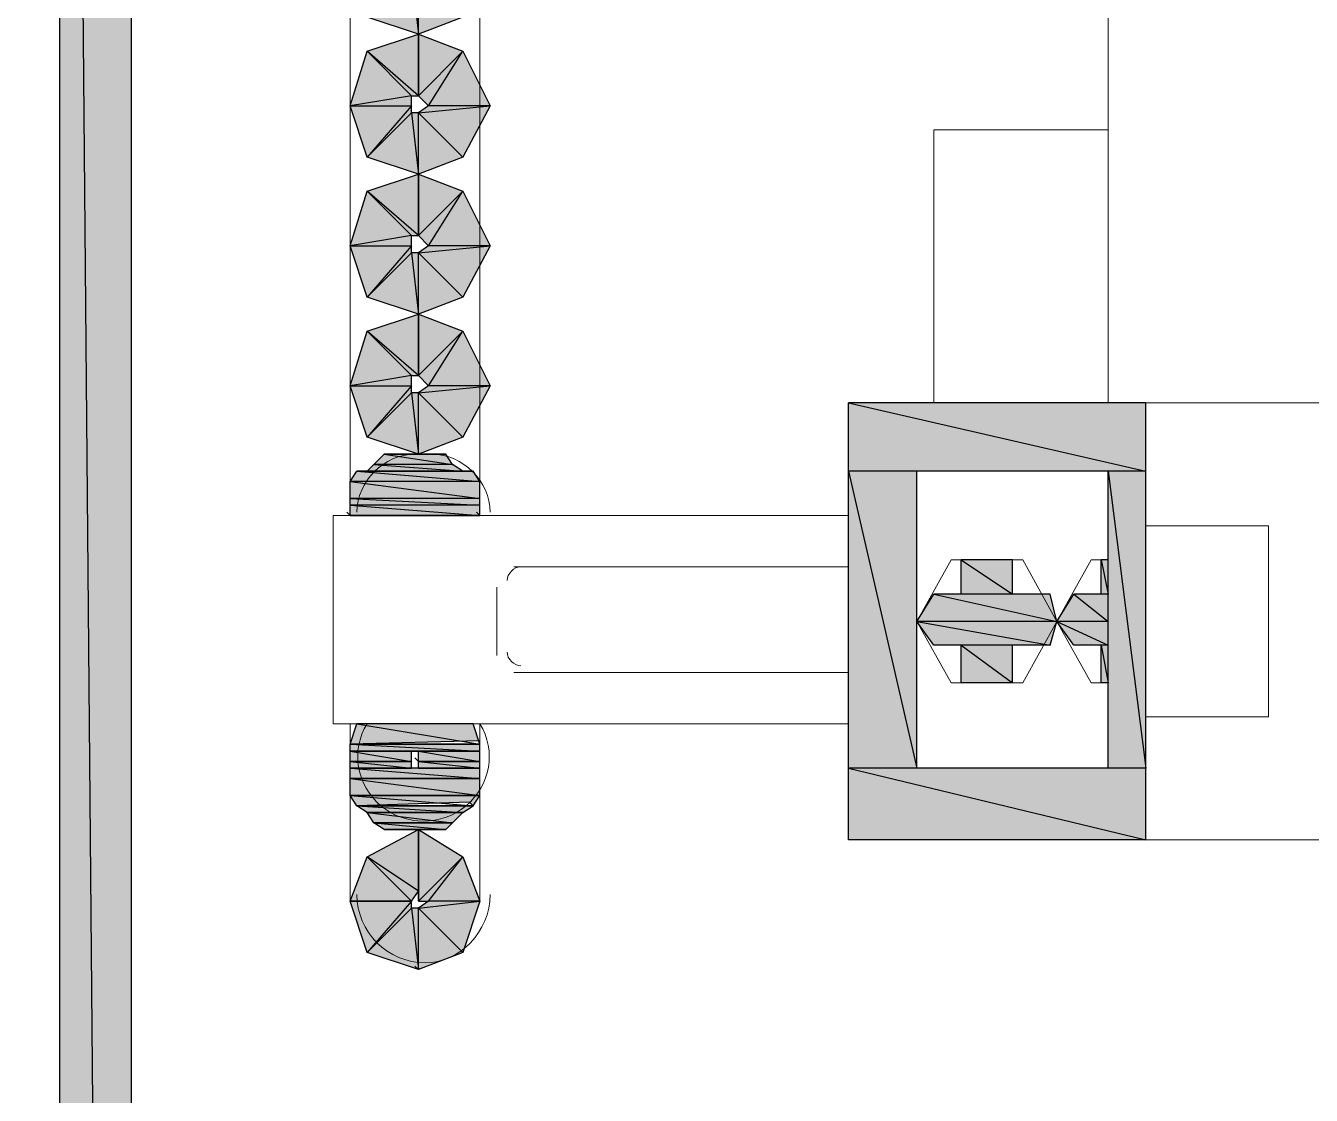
# Model space of a CAD drawing. Header units: millimetres. Extents: x 53 to 176, y -29 to 32.
# Drawn here: x 114.269 to 114.795, y -7.505 to -7.068 of the extents above; entities that cross this region are included whole.
import ezdxf

# ---------------------------------------------------------------- set-up
doc = ezdxf.new("R2010")
doc.units = ezdxf.units.MM
doc.layers.add('15 - Quadro de medição', color=6, linetype='Continuous')

msp = doc.modelspace()

# ---------------------------------------------------------------- hatches: boundary and pattern name
at = {"layer": '15 - Quadro de medição', "true_color": 0x000007}
h = msp.add_hatch(color=7, dxfattribs=at)
h.paths.add_polyline_path([(114.31228, -5.98433), (114.28295, -5.98433), (114.31228, -9.32817)])
h.paths.add_polyline_path([(114.28295, -5.98433), (114.31228, -9.32817), (114.28295, -9.32817)])
h = msp.add_hatch(color=7, dxfattribs=at)
h.paths.add_polyline_path([(114.42961, -7.01374), (114.42961, -7.03888), (114.40866, -7.02072)])
h.paths.add_polyline_path([(114.42961, -7.03888), (114.40866, -7.02072), (114.42682, -7.03888)])
h.paths.add_polyline_path([(114.40866, -7.02072), (114.42682, -7.03888), (114.40167, -7.04307)])
h.paths.add_polyline_path([(114.42682, -7.03888), (114.40167, -7.04307), (114.42682, -7.04307)])
h.paths.add_polyline_path([(114.40167, -7.04307), (114.42682, -7.04307), (114.40866, -7.06402)])
h.paths.add_polyline_path([(114.42682, -7.04307), (114.40866, -7.06402), (114.42682, -7.04587)])
h.paths.add_polyline_path([(114.40866, -7.06402), (114.42682, -7.04587), (114.42961, -7.07101)])
h.paths.add_polyline_path([(114.42682, -7.04587), (114.42961, -7.07101), (114.42961, -7.04587)])
h.paths.add_polyline_path([(114.42961, -7.07101), (114.42961, -7.04587), (114.44777, -7.06402)])
h = msp.add_hatch(color=7, dxfattribs=at)
h.paths.add_polyline_path([(114.42961, -7.07101), (114.42961, -7.09615), (114.40866, -7.07799)])
h.paths.add_polyline_path([(114.42961, -7.09615), (114.40866, -7.07799), (114.42682, -7.09615)])
h.paths.add_polyline_path([(114.40866, -7.07799), (114.42682, -7.09615), (114.40167, -7.10034)])
h.paths.add_polyline_path([(114.42682, -7.09615), (114.40167, -7.10034), (114.42682, -7.10034)])
h.paths.add_polyline_path([(114.40167, -7.10034), (114.42682, -7.10034), (114.40866, -7.12129)])
h.paths.add_polyline_path([(114.42682, -7.10034), (114.40866, -7.12129), (114.42682, -7.10313)])
h.paths.add_polyline_path([(114.40866, -7.12129), (114.42682, -7.10313), (114.42961, -7.12827)])
h.paths.add_polyline_path([(114.42682, -7.10313), (114.42961, -7.12827), (114.42961, -7.10313)])
h.paths.add_polyline_path([(114.42961, -7.12827), (114.42961, -7.10313), (114.44777, -7.12129)])
h = msp.add_hatch(color=7, dxfattribs=at)
h.paths.add_polyline_path([(114.45894, -7.10034), (114.4338, -7.10034), (114.44777, -7.07799)])
h.paths.add_polyline_path([(114.4338, -7.10034), (114.44777, -7.07799), (114.42961, -7.09615)])
h.paths.add_polyline_path([(114.44777, -7.07799), (114.42961, -7.09615), (114.42961, -7.07101)])
h = msp.add_hatch(color=7, dxfattribs=at)
h.paths.add_polyline_path([(114.44777, -7.12129), (114.42961, -7.10313), (114.45894, -7.10034)])
h.paths.add_polyline_path([(114.42961, -7.10313), (114.45894, -7.10034), (114.4338, -7.10034)])
h = msp.add_hatch(color=7, dxfattribs=at)
h.paths.add_polyline_path([(114.42961, -7.12827), (114.42961, -7.15342), (114.40866, -7.13526)])
h.paths.add_polyline_path([(114.42961, -7.15342), (114.40866, -7.13526), (114.42682, -7.15342)])
h.paths.add_polyline_path([(114.40866, -7.13526), (114.42682, -7.15342), (114.40167, -7.15761)])
h.paths.add_polyline_path([(114.42682, -7.15342), (114.40167, -7.15761), (114.42682, -7.15761)])
h.paths.add_polyline_path([(114.40167, -7.15761), (114.42682, -7.15761), (114.40866, -7.17856)])
h.paths.add_polyline_path([(114.42682, -7.15761), (114.40866, -7.17856), (114.42682, -7.1604)])
h.paths.add_polyline_path([(114.40866, -7.17856), (114.42682, -7.1604), (114.42961, -7.18554)])
h.paths.add_polyline_path([(114.42682, -7.1604), (114.42961, -7.18554), (114.42961, -7.1604)])
h.paths.add_polyline_path([(114.42961, -7.18554), (114.42961, -7.1604), (114.44777, -7.17856)])
h = msp.add_hatch(color=7, dxfattribs=at)
h.paths.add_polyline_path([(114.45894, -7.15761), (114.4338, -7.15761), (114.44777, -7.13526)])
h.paths.add_polyline_path([(114.4338, -7.15761), (114.44777, -7.13526), (114.42961, -7.15342)])
h.paths.add_polyline_path([(114.44777, -7.13526), (114.42961, -7.15342), (114.42961, -7.12827)])
h = msp.add_hatch(color=7, dxfattribs=at)
h.paths.add_polyline_path([(114.44777, -7.17856), (114.42961, -7.1604), (114.45894, -7.15761)])
h.paths.add_polyline_path([(114.42961, -7.1604), (114.45894, -7.15761), (114.4338, -7.15761)])
h = msp.add_hatch(color=7, dxfattribs=at)
h.paths.add_polyline_path([(114.42961, -7.18554), (114.42961, -7.21068), (114.40866, -7.19253)])
h.paths.add_polyline_path([(114.42961, -7.21068), (114.40866, -7.19253), (114.42682, -7.21068)])
h.paths.add_polyline_path([(114.40866, -7.19253), (114.42682, -7.21068), (114.40167, -7.21487)])
h.paths.add_polyline_path([(114.42682, -7.21068), (114.40167, -7.21487), (114.42682, -7.21487)])
h.paths.add_polyline_path([(114.40167, -7.21487), (114.42682, -7.21487), (114.40866, -7.23582)])
h.paths.add_polyline_path([(114.42682, -7.21487), (114.40866, -7.23582), (114.42682, -7.21767)])
h.paths.add_polyline_path([(114.40866, -7.23582), (114.42682, -7.21767), (114.42961, -7.24281)])
h.paths.add_polyline_path([(114.42682, -7.21767), (114.42961, -7.24281), (114.42961, -7.21767)])
h.paths.add_polyline_path([(114.42961, -7.24281), (114.42961, -7.21767), (114.44777, -7.23582)])
h = msp.add_hatch(color=7, dxfattribs=at)
h.paths.add_polyline_path([(114.45894, -7.21487), (114.4338, -7.21487), (114.44777, -7.19253)])
h.paths.add_polyline_path([(114.4338, -7.21487), (114.44777, -7.19253), (114.42961, -7.21068)])
h.paths.add_polyline_path([(114.44777, -7.19253), (114.42961, -7.21068), (114.42961, -7.18554)])
h = msp.add_hatch(color=7, dxfattribs=at)
h.paths.add_polyline_path([(114.44777, -7.23582), (114.42961, -7.21767), (114.45894, -7.21487)])
h.paths.add_polyline_path([(114.42961, -7.21767), (114.45894, -7.21487), (114.4338, -7.21487)])
h = msp.add_hatch(color=7, dxfattribs=at)
h.paths.add_polyline_path([(114.72712, -7.22186), (114.6056, -7.22186), (114.72712, -7.24979)])
h.paths.add_polyline_path([(114.6056, -7.22186), (114.72712, -7.24979), (114.6056, -7.24979)])
h = msp.add_hatch(color=7, dxfattribs=at)
h.paths.add_polyline_path([(114.44078, -7.24281), (114.41564, -7.24281), (114.44358, -7.247)])
h.paths.add_polyline_path([(114.41564, -7.24281), (114.44358, -7.247), (114.41145, -7.247)])
h = msp.add_hatch(color=7, dxfattribs=at)
h.paths.add_polyline_path([(114.45196, -7.24979), (114.40447, -7.24979), (114.45475, -7.25398)])
h.paths.add_polyline_path([(114.40447, -7.24979), (114.45475, -7.25398), (114.40167, -7.25398)])
h = msp.add_hatch(color=7, dxfattribs=at)
h.paths.add_polyline_path([(114.44358, -7.247), (114.41145, -7.247), (114.44777, -7.24979)])
h.paths.add_polyline_path([(114.41145, -7.247), (114.44777, -7.24979), (114.40866, -7.24979)])
h = msp.add_hatch(color=7, dxfattribs=at)
h.paths.add_polyline_path([(114.63354, -7.24979), (114.6056, -7.24979), (114.63354, -7.37131)])
h.paths.add_polyline_path([(114.6056, -7.24979), (114.63354, -7.37131), (114.6056, -7.37131)])
h = msp.add_hatch(color=7, dxfattribs=at)
h.paths.add_polyline_path([(114.72712, -7.24979), (114.71175, -7.24979), (114.72712, -7.37131)])
h.paths.add_polyline_path([(114.71175, -7.24979), (114.72712, -7.37131), (114.71175, -7.37131)])
h = msp.add_hatch(color=7, dxfattribs=at)
h.paths.add_polyline_path([(114.45475, -7.25398), (114.40167, -7.25398), (114.45475, -7.26097)])
h.paths.add_polyline_path([(114.40167, -7.25398), (114.45475, -7.26097), (114.40167, -7.26097)])
h = msp.add_hatch(color=7, dxfattribs=at)
h.paths.add_polyline_path([(114.45475, -7.26097), (114.40167, -7.26097), (114.45475, -7.26376)])
h.paths.add_polyline_path([(114.40167, -7.26097), (114.45475, -7.26376), (114.40167, -7.26376)])
h = msp.add_hatch(color=7, dxfattribs=at)
h.paths.add_polyline_path([(114.45475, -7.26376), (114.40167, -7.26376), (114.45475, -7.26795)])
h.paths.add_polyline_path([(114.40167, -7.26376), (114.45475, -7.26795), (114.40167, -7.26795)])
h.paths.add_polyline_path([(114.45475, -7.26795), (114.40167, -7.26795)])
h.paths.add_polyline_path([(114.40167, -7.26795), (114.45475, -7.26795)])
h = msp.add_hatch(color=7, dxfattribs=at)
h.paths.add_polyline_path([(114.67265, -7.28611), (114.65169, -7.28611), (114.67265, -7.30008)])
h.paths.add_polyline_path([(114.65169, -7.28611), (114.67265, -7.30008), (114.65169, -7.30008)])
h = msp.add_hatch(color=7, dxfattribs=at)
h.paths.add_polyline_path([(114.71175, -7.28611), (114.70896, -7.28611), (114.71175, -7.30008)])
h.paths.add_polyline_path([(114.70896, -7.28611), (114.71175, -7.30008), (114.70896, -7.30008)])
h = msp.add_hatch(color=7, dxfattribs=at)
h.paths.add_polyline_path([(114.68801, -7.30008), (114.64052, -7.30008), (114.6908, -7.31125)])
h.paths.add_polyline_path([(114.64052, -7.30008), (114.6908, -7.31125), (114.63354, -7.31125)])
h = msp.add_hatch(color=7, dxfattribs=at)
h.paths.add_polyline_path([(114.71175, -7.30008), (114.69779, -7.30008), (114.71175, -7.31125)])
h.paths.add_polyline_path([(114.69779, -7.30008), (114.71175, -7.31125), (114.6908, -7.31125)])
h = msp.add_hatch(color=7, dxfattribs=at)
h.paths.add_polyline_path([(114.6908, -7.31125), (114.63354, -7.31125), (114.68801, -7.32103)])
h.paths.add_polyline_path([(114.63354, -7.31125), (114.68801, -7.32103), (114.64052, -7.32103)])
h = msp.add_hatch(color=7, dxfattribs=at)
h.paths.add_polyline_path([(114.71175, -7.31125), (114.6908, -7.31125), (114.71175, -7.32103)])
h.paths.add_polyline_path([(114.6908, -7.31125), (114.71175, -7.32103), (114.69779, -7.32103)])
h = msp.add_hatch(color=7, dxfattribs=at)
h.paths.add_polyline_path([(114.67265, -7.32103), (114.65169, -7.32103), (114.67265, -7.33639)])
h.paths.add_polyline_path([(114.65169, -7.32103), (114.67265, -7.33639), (114.65169, -7.33639)])
h = msp.add_hatch(color=7, dxfattribs=at)
h.paths.add_polyline_path([(114.71175, -7.32103), (114.70896, -7.32103), (114.71175, -7.33639)])
h.paths.add_polyline_path([(114.70896, -7.32103), (114.71175, -7.33639), (114.70896, -7.33639)])
h = msp.add_hatch(color=7, dxfattribs=at)
h.paths.add_polyline_path([(114.45196, -7.35315), (114.40447, -7.35315), (114.45475, -7.36153)])
h.paths.add_polyline_path([(114.40447, -7.35315), (114.45475, -7.36153), (114.40167, -7.36153)])
h.paths.add_polyline_path([(114.45475, -7.36153), (114.40167, -7.36153)])
h.paths.add_polyline_path([(114.40167, -7.36153), (114.45475, -7.36153), (114.45475, -7.36014)])
h = msp.add_hatch(color=7, dxfattribs=at)
h.paths.add_polyline_path([(114.45475, -7.36153), (114.40167, -7.36153), (114.45475, -7.36433)])
h.paths.add_polyline_path([(114.40167, -7.36153), (114.45475, -7.36433), (114.40167, -7.36433)])
h.paths.add_polyline_path([(114.45475, -7.36433), (114.40167, -7.36433)])
h.paths.add_polyline_path([(114.40167, -7.36433), (114.45475, -7.36433)])
h.paths.add_polyline_path([(114.45475, -7.36433), (114.40167, -7.36433)])
h.paths.add_polyline_path([(114.45475, -7.36433), (114.40167, -7.36433)])
h = msp.add_hatch(color=7, dxfattribs=at)
h.paths.add_polyline_path([(114.42682, -7.36433), (114.40167, -7.36433), (114.42682, -7.36852)])
h.paths.add_polyline_path([(114.40167, -7.36433), (114.42682, -7.36852), (114.40167, -7.36852)])
h = msp.add_hatch(color=7, dxfattribs=at)
h.paths.add_polyline_path([(114.45475, -7.36433), (114.42961, -7.36433), (114.45475, -7.36852)])
h.paths.add_polyline_path([(114.42961, -7.36433), (114.45475, -7.36852), (114.42961, -7.36852)])
h = msp.add_hatch(color=7, dxfattribs=at)
h.paths.add_polyline_path([(114.42682, -7.36852), (114.40167, -7.36852), (114.42682, -7.37131)])
h.paths.add_polyline_path([(114.40167, -7.36852), (114.42682, -7.37131), (114.40167, -7.37131)])
h = msp.add_hatch(color=7, dxfattribs=at)
h.paths.add_polyline_path([(114.45475, -7.37131), (114.40167, -7.37131), (114.45475, -7.3755)])
h.paths.add_polyline_path([(114.40167, -7.37131), (114.45475, -7.3755), (114.40167, -7.3755)])
h.paths.add_polyline_path([(114.45475, -7.3755), (114.40167, -7.3755)])
h.paths.add_polyline_path([(114.40167, -7.3755), (114.45475, -7.3755)])
h = msp.add_hatch(color=7, dxfattribs=at)
h.paths.add_polyline_path([(114.45475, -7.36852), (114.42961, -7.36852), (114.45475, -7.37131)])
h.paths.add_polyline_path([(114.42961, -7.36852), (114.45475, -7.37131), (114.42961, -7.37131)])
h = msp.add_hatch(color=7, dxfattribs=at)
h.paths.add_polyline_path([(114.72712, -7.37131), (114.6056, -7.37131), (114.72712, -7.40064)])
h.paths.add_polyline_path([(114.6056, -7.37131), (114.72712, -7.40064), (114.6056, -7.40064)])
h = msp.add_hatch(color=7, dxfattribs=at)
h.paths.add_polyline_path([(114.45475, -7.3755), (114.40167, -7.3755), (114.45475, -7.38248)])
h.paths.add_polyline_path([(114.40167, -7.3755), (114.45475, -7.38248), (114.40167, -7.38248)])
h.paths.add_polyline_path([(114.45475, -7.38248), (114.40167, -7.38248)])
h.paths.add_polyline_path([(114.40167, -7.38248), (114.45475, -7.38248)])
h = msp.add_hatch(color=7, dxfattribs=at)
h.paths.add_polyline_path([(114.45475, -7.38248), (114.40167, -7.38248), (114.45196, -7.38667)])
h.paths.add_polyline_path([(114.40167, -7.38248), (114.45196, -7.38667), (114.40447, -7.38667)])
h.paths.add_polyline_path([(114.45196, -7.38667), (114.40447, -7.38667)])
h.paths.add_polyline_path([(114.40447, -7.38667), (114.45196, -7.38667), (114.45056, -7.38528)])
h = msp.add_hatch(color=7, dxfattribs=at)
h.paths.add_polyline_path([(114.45196, -7.38667), (114.40447, -7.38667), (114.44777, -7.38947)])
h.paths.add_polyline_path([(114.40447, -7.38667), (114.44777, -7.38947), (114.40866, -7.38947)])
h.paths.add_polyline_path([(114.44777, -7.38947), (114.40866, -7.38947)])
h.paths.add_polyline_path([(114.40866, -7.38947), (114.44777, -7.38947)])
h = msp.add_hatch(color=7, dxfattribs=at)
h.paths.add_polyline_path([(114.44777, -7.38947), (114.40866, -7.38947), (114.44358, -7.39366)])
h.paths.add_polyline_path([(114.40866, -7.38947), (114.44358, -7.39366), (114.41145, -7.39366)])
h.paths.add_polyline_path([(114.44358, -7.39366), (114.41145, -7.39366)])
h.paths.add_polyline_path([(114.41145, -7.39366), (114.44358, -7.39366)])
h = msp.add_hatch(color=7, dxfattribs=at)
h.paths.add_polyline_path([(114.44358, -7.39366), (114.41145, -7.39366), (114.44078, -7.39645)])
h.paths.add_polyline_path([(114.41145, -7.39366), (114.44078, -7.39645), (114.41564, -7.39645)])
h = msp.add_hatch(color=7, dxfattribs=at)
h.paths.add_polyline_path([(114.45475, -7.42578), (114.4338, -7.42578), (114.44777, -7.40763)])
h.paths.add_polyline_path([(114.4338, -7.42578), (114.44777, -7.40763), (114.42961, -7.42578)])
h.paths.add_polyline_path([(114.44777, -7.40763), (114.42961, -7.42578), (114.42961, -7.39645)])
h.paths.add_polyline_path([(114.42961, -7.42578), (114.42961, -7.39645), (114.42961, -7.42159)])
h.paths.add_polyline_path([(114.42961, -7.39645), (114.42961, -7.42159), (114.40866, -7.40763)])
h.paths.add_polyline_path([(114.42961, -7.42159), (114.40866, -7.40763), (114.42682, -7.42578)])
h.paths.add_polyline_path([(114.40866, -7.40763), (114.42682, -7.42578), (114.40167, -7.42578)])
h = msp.add_hatch(color=7, dxfattribs=at)
h.paths.add_polyline_path([(114.40167, -7.42578), (114.42682, -7.42578), (114.40866, -7.44674)])
h.paths.add_polyline_path([(114.42682, -7.42578), (114.40866, -7.44674), (114.42682, -7.42858)])
h.paths.add_polyline_path([(114.40866, -7.44674), (114.42682, -7.42858), (114.42961, -7.45372)])
h.paths.add_polyline_path([(114.42682, -7.42858), (114.42961, -7.45372), (114.42961, -7.42858)])
h.paths.add_polyline_path([(114.42961, -7.45372), (114.42961, -7.42858), (114.44777, -7.44674)])
h = msp.add_hatch(color=7, dxfattribs=at)
h.paths.add_polyline_path([(114.44777, -7.44674), (114.42961, -7.42858), (114.45475, -7.42578)])
h.paths.add_polyline_path([(114.42961, -7.42858), (114.45475, -7.42578), (114.4338, -7.42578)])

# ---------------------------------------------------------------- linework, layer by layer
at = {"layer": '15 - Quadro de medição', "color": 7, "linetype": 'Continuous', "lineweight": 20, "true_color": 0x000007}
for points in [[(114.31228, -9.32817), (114.31228, -5.76923), (114.31228, -5.76923)], [(114.28295, -5.98433), (114.28295, -9.32817), (114.31228, -9.32817), (114.26898, -9.32817)], [(114.40167, -7.26795), (114.40167, -6.36006), (114.40167, -6.36006)], [(114.45475, -6.36006), (114.45475, -7.26795), (114.45475, -7.26795)], [(114.71175, -7.22186), (114.71175, -6.87825), (114.71175, -6.87825)], [(114.64052, -7.22186), (114.64052, -7.11012), (114.71175, -7.11012)], [(114.72712, -7.22186), (114.72712, -7.40064), (114.72712, -7.40064)], [(114.4338, -7.24281), (114.42961, -7.24281), (114.42682, -7.24281)], [(114.71175, -7.24979), (114.63354, -7.24979), (114.63354, -7.37131), (114.71175, -7.37131)], [(114.71175, -7.24979), (114.71175, -7.37131), (114.71175, -7.37131)], [(114.40167, -7.26795), (114.40028, -7.26655), (114.40028, -7.26655)], [(114.45475, -7.26795), (114.45335, -7.26655), (114.45335, -7.26655)], [(114.6056, -7.26795), (114.39469, -7.26795), (114.39469, -7.35315), (114.6056, -7.35315)], [(114.39469, -7.26795), (114.49805, -7.26795), (114.49805, -7.26795)], [(114.65169, -7.28611), (114.65169, -7.30008), (114.65169, -7.30008)], [(114.67265, -7.28611), (114.67265, -7.30008), (114.67265, -7.30008)], [(114.71175, -7.28611), (114.70477, -7.28611), (114.6908, -7.31125), (114.70477, -7.33639), (114.71175, -7.33639)], [(114.70477, -7.28611), (114.70896, -7.28611), (114.70896, -7.30008)], [(114.46872, -7.2889), (114.6056, -7.2889), (114.6056, -7.2889)], [(114.46173, -7.32522), (114.46173, -7.29728), (114.46173, -7.29728)], [(114.64052, -7.30008), (114.65169, -7.30008), (114.65169, -7.30008)], [(114.67265, -7.30008), (114.68801, -7.30008), (114.68801, -7.30008)], [(114.69779, -7.30008), (114.70896, -7.30008), (114.70896, -7.30008)], [(114.64052, -7.32103), (114.65169, -7.32103), (114.65169, -7.32103)], [(114.65169, -7.32103), (114.65169, -7.33639), (114.65169, -7.33639)], [(114.67265, -7.32103), (114.67265, -7.33639), (114.67265, -7.33639)], [(114.67265, -7.32103), (114.68801, -7.32103), (114.68801, -7.32103)], [(114.69779, -7.32103), (114.70896, -7.32103), (114.70896, -7.32103)], [(114.70896, -7.32103), (114.70896, -7.33639), (114.70896, -7.33639)], [(114.6056, -7.3322), (114.46872, -7.3322), (114.46872, -7.3322)], [(114.40167, -7.42578), (114.40167, -7.35315), (114.40167, -7.35315)], [(114.45475, -7.35315), (114.45475, -7.42578), (114.45475, -7.42578)], [(114.42961, -7.36852), (114.42821, -7.36712), (114.42821, -7.36712)], [(114.42961, -7.45372), (114.42821, -7.45232), (114.42821, -7.45232)]]:
    msp.add_lwpolyline(points, dxfattribs=at)
at = {"layer": '15 - Quadro de medição', "color": 7, "linetype": 'Continuous', "lineweight": -2, "true_color": 0x000007}
for points in [[(114.31228, -5.98433), (114.28295, -5.98433), (114.31228, -9.32817)], [(114.28295, -5.98433), (114.31228, -9.32817), (114.28295, -9.32817)], [(114.40866, -7.06402), (114.42682, -7.04587), (114.42961, -7.07101)], [(114.42682, -7.04587), (114.42961, -7.07101), (114.42961, -7.04587)], [(114.42961, -7.07101), (114.42961, -7.04587), (114.44777, -7.06402)], [(114.42961, -7.07101), (114.42961, -7.09615), (114.40866, -7.07799)], [(114.44777, -7.07799), (114.42961, -7.09615), (114.42961, -7.07101)], [(114.40866, -7.07799), (114.42682, -7.09615), (114.40167, -7.10034)], [(114.42961, -7.09615), (114.40866, -7.07799), (114.42682, -7.09615)], [(114.4338, -7.10034), (114.44777, -7.07799), (114.42961, -7.09615)], [(114.45894, -7.10034), (114.4338, -7.10034), (114.44777, -7.07799)], [(114.42682, -7.09615), (114.40167, -7.10034), (114.42682, -7.10034)], [(114.40167, -7.10034), (114.42682, -7.10034), (114.40866, -7.12129)], [(114.42682, -7.10034), (114.40866, -7.12129), (114.42682, -7.10313)], [(114.40866, -7.12129), (114.42682, -7.10313), (114.42961, -7.12827)], [(114.42682, -7.10313), (114.42961, -7.12827), (114.42961, -7.10313)], [(114.44777, -7.12129), (114.42961, -7.10313), (114.45894, -7.10034)], [(114.42961, -7.10313), (114.45894, -7.10034), (114.4338, -7.10034)], [(114.42961, -7.12827), (114.42961, -7.10313), (114.44777, -7.12129)], [(114.42961, -7.12827), (114.42961, -7.15342), (114.40866, -7.13526)], [(114.44777, -7.13526), (114.42961, -7.15342), (114.42961, -7.12827)], [(114.40866, -7.13526), (114.42682, -7.15342), (114.40167, -7.15761)], [(114.42961, -7.15342), (114.40866, -7.13526), (114.42682, -7.15342)], [(114.4338, -7.15761), (114.44777, -7.13526), (114.42961, -7.15342)], [(114.45894, -7.15761), (114.4338, -7.15761), (114.44777, -7.13526)], [(114.42682, -7.15342), (114.40167, -7.15761), (114.42682, -7.15761)], [(114.40167, -7.15761), (114.42682, -7.15761), (114.40866, -7.17856)], [(114.42682, -7.15761), (114.40866, -7.17856), (114.42682, -7.1604)], [(114.40866, -7.17856), (114.42682, -7.1604), (114.42961, -7.18554)], [(114.42682, -7.1604), (114.42961, -7.18554), (114.42961, -7.1604)], [(114.44777, -7.17856), (114.42961, -7.1604), (114.45894, -7.15761)], [(114.42961, -7.1604), (114.45894, -7.15761), (114.4338, -7.15761)], [(114.42961, -7.18554), (114.42961, -7.1604), (114.44777, -7.17856)], [(114.42961, -7.18554), (114.42961, -7.21068), (114.40866, -7.19253)], [(114.44777, -7.19253), (114.42961, -7.21068), (114.42961, -7.18554)], [(114.40866, -7.19253), (114.42682, -7.21068), (114.40167, -7.21487)], [(114.42961, -7.21068), (114.40866, -7.19253), (114.42682, -7.21068)], [(114.4338, -7.21487), (114.44777, -7.19253), (114.42961, -7.21068)], [(114.45894, -7.21487), (114.4338, -7.21487), (114.44777, -7.19253)], [(114.42682, -7.21068), (114.40167, -7.21487), (114.42682, -7.21487)], [(114.40167, -7.21487), (114.42682, -7.21487), (114.40866, -7.23582)], [(114.42682, -7.21487), (114.40866, -7.23582), (114.42682, -7.21767)], [(114.44777, -7.23582), (114.42961, -7.21767), (114.45894, -7.21487)], [(114.42961, -7.21767), (114.45894, -7.21487), (114.4338, -7.21487)], [(114.40866, -7.23582), (114.42682, -7.21767), (114.42961, -7.24281)], [(114.42682, -7.21767), (114.42961, -7.24281), (114.42961, -7.21767)], [(114.42961, -7.24281), (114.42961, -7.21767), (114.44777, -7.23582)], [(114.72712, -7.22186), (114.6056, -7.22186), (114.72712, -7.24979)], [(114.6056, -7.22186), (114.72712, -7.24979), (114.6056, -7.24979)], [(114.41564, -7.24281), (114.44358, -7.247), (114.41145, -7.247)], [(114.41983, -7.24281), (114.44078, -7.24281), (114.41564, -7.24281)], [(114.44078, -7.24281), (114.41564, -7.24281), (114.44358, -7.247)], [(114.42682, -7.24281), (114.43659, -7.24281), (114.41983, -7.24281)], [(114.43659, -7.24281), (114.41983, -7.24281), (114.44078, -7.24281)], [(114.4338, -7.24281), (114.42682, -7.24281), (114.43659, -7.24281)], [(114.40447, -7.24979), (114.45475, -7.25398), (114.40167, -7.25398)], [(114.40866, -7.24979), (114.45196, -7.24979), (114.40447, -7.24979)], [(114.45196, -7.24979), (114.40447, -7.24979), (114.45475, -7.25398)], [(114.41145, -7.247), (114.44777, -7.24979), (114.40866, -7.24979)], [(114.44777, -7.24979), (114.40866, -7.24979), (114.45196, -7.24979)], [(114.44358, -7.247), (114.41145, -7.247), (114.44777, -7.24979)], [(114.63354, -7.24979), (114.6056, -7.24979), (114.63354, -7.37131)], [(114.6056, -7.24979), (114.63354, -7.37131), (114.6056, -7.37131)], [(114.72712, -7.24979), (114.71175, -7.24979), (114.72712, -7.37131)], [(114.71175, -7.24979), (114.72712, -7.37131), (114.71175, -7.37131)], [(114.45475, -7.25398), (114.40167, -7.25398), (114.45475, -7.26097)], [(114.40167, -7.25398), (114.45475, -7.26097), (114.40167, -7.26097)], [(114.45475, -7.26097), (114.40167, -7.26097), (114.45475, -7.26376)], [(114.40167, -7.26097), (114.45475, -7.26376), (114.40167, -7.26376)], [(114.45475, -7.26376), (114.40167, -7.26376), (114.45475, -7.26795)], [(114.40167, -7.26376), (114.45475, -7.26795), (114.40167, -7.26795)], [(114.45475, -7.26795), (114.40167, -7.26795)], [(114.40167, -7.26795), (114.45475, -7.26795), (114.45475, -7.26795)], [(114.67265, -7.28611), (114.65169, -7.28611), (114.67265, -7.30008)], [(114.65169, -7.28611), (114.67265, -7.30008), (114.65169, -7.30008)], [(114.71175, -7.28611), (114.70896, -7.28611), (114.71175, -7.30008)], [(114.70896, -7.28611), (114.71175, -7.30008), (114.70896, -7.30008)], [(114.64052, -7.30008), (114.6908, -7.31125), (114.63354, -7.31125)], [(114.68801, -7.30008), (114.64052, -7.30008), (114.6908, -7.31125)], [(114.69779, -7.30008), (114.71175, -7.31125), (114.6908, -7.31125)], [(114.71175, -7.30008), (114.69779, -7.30008), (114.71175, -7.31125)], [(114.6908, -7.31125), (114.63354, -7.31125), (114.68801, -7.32103)], [(114.63354, -7.31125), (114.68801, -7.32103), (114.64052, -7.32103)], [(114.71175, -7.31125), (114.6908, -7.31125), (114.71175, -7.32103)], [(114.6908, -7.31125), (114.71175, -7.32103), (114.69779, -7.32103)], [(114.67265, -7.32103), (114.65169, -7.32103), (114.67265, -7.33639)], [(114.65169, -7.32103), (114.67265, -7.33639), (114.65169, -7.33639)], [(114.71175, -7.32103), (114.70896, -7.32103), (114.71175, -7.33639)], [(114.70896, -7.32103), (114.71175, -7.33639), (114.70896, -7.33639)], [(114.40447, -7.35315), (114.45475, -7.36153), (114.40167, -7.36153)], [(114.45196, -7.35315), (114.40447, -7.35315), (114.45475, -7.36153)], [(114.40167, -7.36153), (114.45475, -7.36153), (114.45475, -7.36014)], [(114.45475, -7.36153), (114.40167, -7.36153)], [(114.45475, -7.36153), (114.40167, -7.36153), (114.45475, -7.36433)], [(114.40167, -7.36153), (114.45475, -7.36433), (114.40167, -7.36433)], [(114.45475, -7.36433), (114.40167, -7.36433)], [(114.40167, -7.36433), (114.45475, -7.36433), (114.45475, -7.36433)], [(114.45475, -7.36433), (114.45475, -7.36433), (114.40167, -7.36433)], [(114.45475, -7.36433), (114.40167, -7.36433)], [(114.40167, -7.36433), (114.42682, -7.36433), (114.42682, -7.36433)], [(114.42682, -7.36433), (114.42682, -7.36433), (114.40167, -7.36433)], [(114.40167, -7.36433), (114.42682, -7.36433), (114.42682, -7.36433)], [(114.42682, -7.36433), (114.42682, -7.36433), (114.40167, -7.36433)], [(114.42682, -7.36433), (114.40167, -7.36433), (114.42682, -7.36852)], [(114.40167, -7.36433), (114.42682, -7.36852), (114.40167, -7.36852)], [(114.42961, -7.36433), (114.45475, -7.36433), (114.45475, -7.36433)], [(114.45475, -7.36433), (114.45475, -7.36433), (114.42961, -7.36433)], [(114.42961, -7.36433), (114.45475, -7.36433), (114.45475, -7.36433)], [(114.45475, -7.36433), (114.45475, -7.36433), (114.42961, -7.36433)], [(114.45475, -7.36433), (114.42961, -7.36433), (114.45475, -7.36852)], [(114.42961, -7.36433), (114.45475, -7.36852), (114.42961, -7.36852)], [(114.40167, -7.36852), (114.42682, -7.36852), (114.42682, -7.36852)], [(114.42682, -7.36852), (114.42682, -7.36852), (114.40167, -7.36852)], [(114.40167, -7.36852), (114.42682, -7.36852), (114.42682, -7.36852)], [(114.42682, -7.36852), (114.42682, -7.36852), (114.40167, -7.36852)], [(114.40167, -7.36852), (114.42682, -7.36852), (114.42682, -7.36852)], [(114.42682, -7.36852), (114.42682, -7.36852), (114.40167, -7.36852)], [(114.42682, -7.36852), (114.40167, -7.36852)], [(114.40167, -7.36852), (114.42682, -7.36852), (114.42682, -7.36852)], [(114.40167, -7.36852), (114.42682, -7.36852), (114.42682, -7.36852)], [(114.42682, -7.36852), (114.42682, -7.36852), (114.40167, -7.36852)], [(114.40167, -7.36852), (114.42682, -7.36852), (114.42682, -7.36852)], [(114.42682, -7.36852), (114.42682, -7.36852), (114.40167, -7.36852)], [(114.40167, -7.36852), (114.42682, -7.36852), (114.42682, -7.36852)], [(114.42682, -7.36852), (114.42682, -7.36852), (114.40167, -7.36852)], [(114.42682, -7.36852), (114.40167, -7.36852), (114.42682, -7.37131)], [(114.40167, -7.36852), (114.42682, -7.37131), (114.40167, -7.37131)], [(114.40167, -7.37131), (114.42682, -7.37131), (114.42682, -7.37131)], [(114.42682, -7.37131), (114.42682, -7.37131), (114.40167, -7.37131)], [(114.40167, -7.37131), (114.42682, -7.37131), (114.42682, -7.37131)], [(114.42682, -7.37131), (114.42682, -7.37131), (114.40167, -7.37131)], [(114.40167, -7.37131), (114.42682, -7.37131), (114.42682, -7.37131)], [(114.42682, -7.37131), (114.42682, -7.37131), (114.40167, -7.37131)], [(114.40167, -7.37131), (114.42682, -7.37131), (114.42682, -7.37131)], [(114.42682, -7.37131), (114.42682, -7.37131), (114.40167, -7.37131)], [(114.40167, -7.37131), (114.42682, -7.37131), (114.42682, -7.37131)], [(114.42682, -7.37131), (114.42682, -7.37131), (114.40167, -7.37131)], [(114.40167, -7.37131), (114.42682, -7.37131), (114.42682, -7.37131)], [(114.42682, -7.37131), (114.42682, -7.37131), (114.40167, -7.37131)], [(114.40167, -7.37131), (114.42682, -7.37131), (114.42682, -7.37131)], [(114.42682, -7.37131), (114.42682, -7.37131), (114.40167, -7.37131)], [(114.45475, -7.37131), (114.40167, -7.37131), (114.45475, -7.3755)], [(114.40167, -7.37131), (114.45475, -7.3755), (114.40167, -7.3755)], [(114.42961, -7.36852), (114.45475, -7.36852), (114.45475, -7.36852)], [(114.45475, -7.36852), (114.45475, -7.36852), (114.42961, -7.36852)], [(114.42961, -7.36852), (114.45475, -7.36852), (114.45475, -7.36852)], [(114.45475, -7.36852), (114.45475, -7.36852), (114.42961, -7.36852)], [(114.42961, -7.36852), (114.45475, -7.36852), (114.45475, -7.36852)], [(114.45475, -7.36852), (114.45475, -7.36852), (114.42961, -7.36852)], [(114.42961, -7.36852), (114.45475, -7.36852), (114.45475, -7.36852)], [(114.45475, -7.36852), (114.45475, -7.36852), (114.42961, -7.36852)], [(114.45475, -7.36852), (114.42961, -7.36852)], [(114.42961, -7.36852), (114.45475, -7.36852), (114.4338, -7.36852)], [(114.4338, -7.36852), (114.45475, -7.36852), (114.42961, -7.36852)], [(114.45475, -7.36852), (114.42961, -7.36852), (114.45475, -7.37131)], [(114.42961, -7.36852), (114.45475, -7.37131), (114.42961, -7.37131)], [(114.42961, -7.37131), (114.45475, -7.37131), (114.45475, -7.37131)], [(114.45475, -7.37131), (114.45475, -7.37131), (114.42961, -7.37131)], [(114.45475, -7.37131), (114.42961, -7.37131)], [(114.42961, -7.37131), (114.45475, -7.37131), (114.45475, -7.37131)], [(114.42961, -7.37131), (114.45475, -7.37131), (114.45475, -7.37131)], [(114.45475, -7.37131), (114.45475, -7.37131), (114.42961, -7.37131)], [(114.42961, -7.37131), (114.45475, -7.37131), (114.45475, -7.37131)], [(114.45475, -7.37131), (114.45475, -7.37131), (114.42961, -7.37131)], [(114.42961, -7.37131), (114.45475, -7.37131), (114.45475, -7.37131)], [(114.45475, -7.37131), (114.45475, -7.37131), (114.42961, -7.37131)], [(114.42961, -7.37131), (114.45475, -7.37131), (114.45475, -7.37131)], [(114.45475, -7.37131), (114.45475, -7.37131), (114.42961, -7.37131)], [(114.42961, -7.37131), (114.45475, -7.37131), (114.45475, -7.37131)], [(114.45475, -7.37131), (114.45475, -7.37131), (114.42961, -7.37131)], [(114.45475, -7.36852), (114.4338, -7.36852)], [(114.72712, -7.37131), (114.6056, -7.37131), (114.72712, -7.40064)], [(114.6056, -7.37131), (114.72712, -7.40064), (114.6056, -7.40064)], [(114.45475, -7.3755), (114.40167, -7.3755)], [(114.40167, -7.3755), (114.45475, -7.3755), (114.45475, -7.3755)], [(114.45475, -7.3755), (114.40167, -7.3755), (114.45475, -7.38248)], [(114.40167, -7.3755), (114.45475, -7.38248), (114.40167, -7.38248)], [(114.45475, -7.38248), (114.40167, -7.38248)], [(114.40167, -7.38248), (114.45475, -7.38248), (114.45475, -7.38248)], [(114.45475, -7.38248), (114.40167, -7.38248), (114.45196, -7.38667)], [(114.40167, -7.38248), (114.45196, -7.38667), (114.40447, -7.38667)], [(114.40447, -7.38667), (114.45196, -7.38667), (114.45056, -7.38528)], [(114.45196, -7.38667), (114.40447, -7.38667)], [(114.45196, -7.38667), (114.40447, -7.38667), (114.44777, -7.38947)], [(114.40447, -7.38667), (114.44777, -7.38947), (114.40866, -7.38947)], [(114.44777, -7.38947), (114.40866, -7.38947)], [(114.40866, -7.38947), (114.44777, -7.38947), (114.44777, -7.38947)], [(114.44777, -7.38947), (114.40866, -7.38947), (114.44358, -7.39366)], [(114.40866, -7.38947), (114.44358, -7.39366), (114.41145, -7.39366)], [(114.44358, -7.39366), (114.41145, -7.39366)], [(114.41145, -7.39366), (114.44358, -7.39366), (114.44358, -7.39366)], [(114.44358, -7.39366), (114.41145, -7.39366), (114.44078, -7.39645)], [(114.41145, -7.39366), (114.44078, -7.39645), (114.41564, -7.39645)], [(114.42961, -7.39645), (114.42961, -7.42159), (114.40866, -7.40763)], [(114.44078, -7.39645), (114.41564, -7.39645), (114.43659, -7.39645)], [(114.41564, -7.39645), (114.43659, -7.39645), (114.41983, -7.39645)], [(114.43659, -7.39645), (114.41983, -7.39645), (114.4338, -7.39645)], [(114.41983, -7.39645), (114.4338, -7.39645), (114.42263, -7.39645)], [(114.4338, -7.39645), (114.42263, -7.39645), (114.42682, -7.39645)], [(114.42263, -7.39645), (114.4338, -7.39645), (114.4338, -7.39645)], [(114.4338, -7.39645), (114.4338, -7.39645), (114.42263, -7.39645)], [(114.44777, -7.40763), (114.42961, -7.42578), (114.42961, -7.39645)], [(114.42961, -7.42578), (114.42961, -7.39645), (114.42961, -7.42159)], [(114.40866, -7.40763), (114.42682, -7.42578), (114.40167, -7.42578)], [(114.42961, -7.42159), (114.40866, -7.40763), (114.42682, -7.42578)], [(114.4338, -7.42578), (114.44777, -7.40763), (114.42961, -7.42578)], [(114.45475, -7.42578), (114.4338, -7.42578), (114.44777, -7.40763)], [(114.40167, -7.42578), (114.42682, -7.42578), (114.40866, -7.44674)], [(114.42682, -7.42578), (114.40866, -7.44674), (114.42682, -7.42858)], [(114.40866, -7.44674), (114.42682, -7.42858), (114.42961, -7.45372)], [(114.42682, -7.42858), (114.42961, -7.45372), (114.42961, -7.42858)], [(114.44777, -7.44674), (114.42961, -7.42858), (114.45475, -7.42578)], [(114.42961, -7.42858), (114.45475, -7.42578), (114.4338, -7.42578)], [(114.42961, -7.45372), (114.42961, -7.42858), (114.44777, -7.44674)]]:
    msp.add_lwpolyline(points, close=True, dxfattribs=at)
at = {"layer": '15 - Quadro de medição', "color": 7, "linetype": 'Continuous', "lineweight": 20, "true_color": 0x000007}
for points in [[(115.17408, -7.22186), (115.74536, -7.22186), (115.74536, -7.40064), (114.6056, -7.40064), (114.6056, -7.22186)], [(114.72712, -7.35036), (114.7774, -7.35036), (114.7774, -7.27214), (114.72712, -7.27214)], [(114.6475, -7.28611), (114.63354, -7.31125), (114.6475, -7.33639), (114.67684, -7.33639), (114.6908, -7.31125), (114.67684, -7.28611)]]:
    msp.add_lwpolyline(points, close=True, dxfattribs=at)
for points, knots in [([(115.71323, -6.54443), (115.71323, -6.24832), (115.47438, -6.00947), (115.17967, -6.00947), (115.17967, -6.00947), (114.88356, -6.00947), (114.64471, -6.24832), (114.64471, -6.54443), (114.64471, -6.54443), (114.64471, -6.83915), (114.88356, -7.07799), (115.17967, -7.07799), (115.17967, -7.07799), (115.47438, -7.07799), (115.71323, -6.83915), (115.71323, -6.54443)], [0, 0, 0, 0, 0.0625, 0.0625, 0.0625, 0.062501, 0.125, 0.125, 0.125, 0.125001, 0.1875, 0.1875, 0.1875, 0.187501, 1, 1, 1, 1]), ([(114.91847, -6.03741), (114.68382, -6.15753), (114.5623, -6.42291), (114.62516, -6.67852), (114.62516, -6.67852), (114.68661, -6.93413), (114.91568, -7.11431), (115.17967, -7.11431), (115.17967, -7.11431), (115.44226, -7.11431), (115.67133, -6.93413), (115.73278, -6.67852), (115.73278, -6.67852), (115.79564, -6.42291), (115.67412, -6.15753), (115.44086, -6.03741)], [0, 0, 0, 0, 0.0625, 0.0625, 0.0625, 0.062501, 0.125, 0.125, 0.125, 0.125001, 0.1875, 0.1875, 0.1875, 0.187501, 1, 1, 1, 1]), ([(114.40866, -7.35315), (114.40167, -7.36433), (114.40447, -7.37829), (114.41424, -7.38667), (114.41424, -7.38667), (114.42402, -7.39506), (114.43939, -7.39506), (114.44916, -7.38667), (114.44916, -7.38667), (114.45894, -7.37829), (114.46173, -7.36433), (114.45475, -7.35315)], [0, 0, 0, 0, 0.083333, 0.083333, 0.083333, 0.083334, 0.166667, 0.166667, 0.166667, 0.166668, 1, 1, 1, 1])]:
    msp.add_open_spline(points, degree=3, knots=knots, dxfattribs=at)
for points in [[(114.42821, -7.24281), (114.41564, -7.24281), (114.40447, -7.25398), (114.40447, -7.26655)], [(114.45894, -7.26655), (114.45894, -7.25398), (114.44777, -7.24281), (114.4352, -7.24281)], [(114.47151, -7.2889), (114.46872, -7.2889), (114.46592, -7.2917), (114.46592, -7.29449)], [(114.46592, -7.32382), (114.46592, -7.32661), (114.46872, -7.32941), (114.47151, -7.32941)], [(114.40447, -7.42299), (114.40447, -7.43835), (114.41704, -7.45093), (114.4324, -7.45093)], [(114.4324, -7.45093), (114.44637, -7.45093), (114.45894, -7.43835), (114.45894, -7.42299)]]:
    msp.add_open_spline(points, degree=3, dxfattribs=at)

doc.saveas('drawing.dxf')
